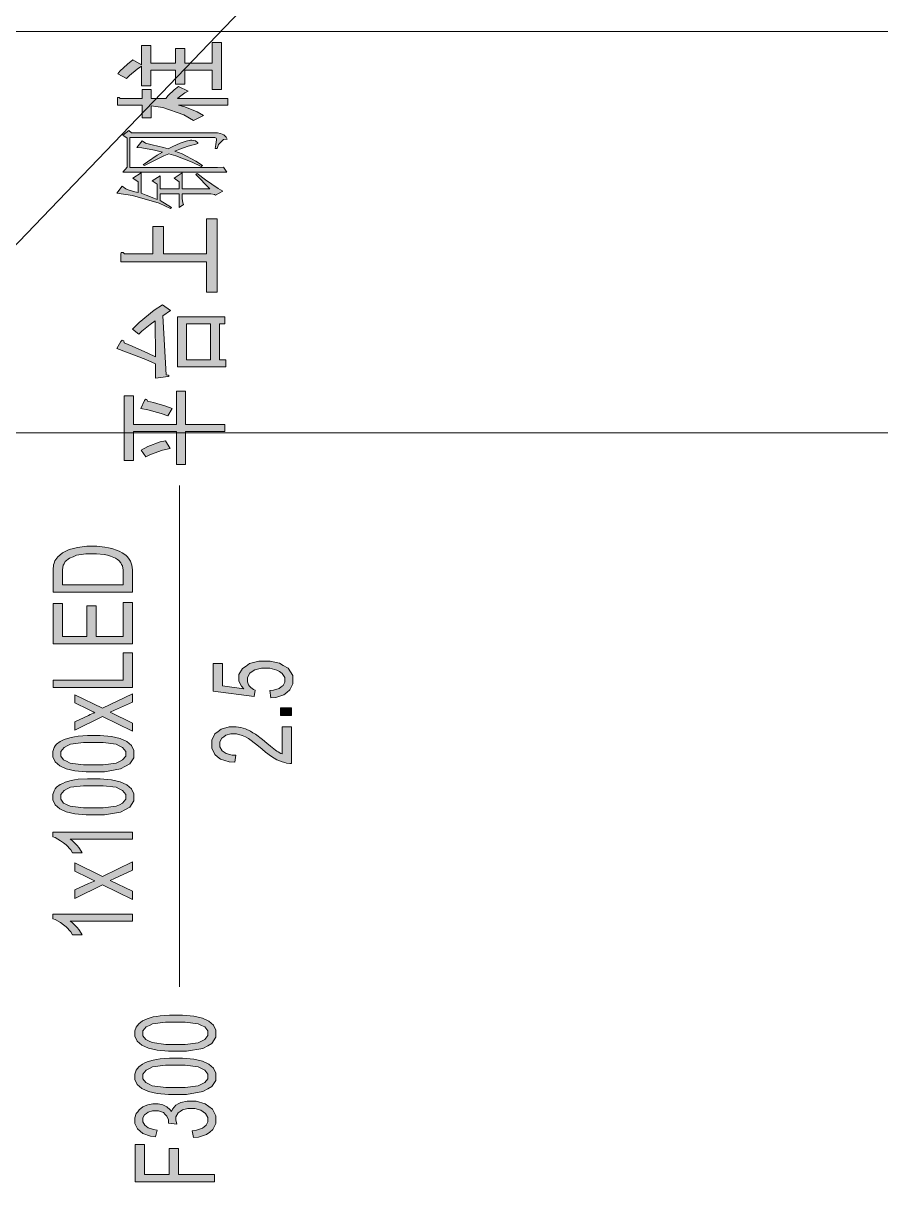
# Model space of a CAD drawing. Header units: millimetres. Extents: x 805 to 6044844, y 120 to 7887884.
# Drawn here: x 5985910 to 5992067, y 7820000 to 7828318 of the extents above; entities that cross this region are included whole.
import ezdxf

# ---------------------------------------------------------------- set-up
doc = ezdxf.new("R2010")
doc.units = ezdxf.units.MM

msp = doc.modelspace()

# ---------------------------------------------------------------- hatches: boundary and pattern name
h = msp.add_hatch(color=0)
h.dxf.hatch_style = 2
h.paths.add_polyline_path([(5986760.7, 7828010.3), (5986727.5, 7827987.2), (5986673.8, 7827942.1), (5986652.9, 7827920.1), (5986590.6, 7827954.5), (5986604.6, 7827973.8), (5986658.2, 7828023.7), (5986697.9, 7828054.3), (5986760.7, 7828019.9), (5986760.7, 7828158.4), (5986826.8, 7828158.4), (5986826.8, 7828029.6), (5987003.9, 7828029.6), (5987003.9, 7828136.9), (5987069.9, 7828136.9), (5987069.9, 7828029.6), (5987267.9, 7828029.6), (5987267.9, 7828178.3), (5987333.9, 7828178.3), (5987333.9, 7827842.3), (5987267.9, 7827842.3), (5987267.9, 7827981.3), (5987069.9, 7827981.3), (5987069.9, 7827878.8), (5987003.9, 7827878.8), (5987003.9, 7827981.3), (5986826.8, 7827981.3), (5986826.8, 7827869.1), (5986760.7, 7827869.1)])
h = msp.add_hatch(color=0)
h.dxf.hatch_style = 2
h.paths.add_polyline_path([(5987132.1, 7827619), (5987064.5, 7827658.7), (5986913.7, 7827711.3), (5986830, 7827723.7), (5986830, 7827638.4), (5986764, 7827638.4), (5986764, 7827728.5), (5986586.9, 7827728.5), (5986586.9, 7827774.7), (5986588.5, 7827784.3), (5986599.2, 7827785.4), (5986607.8, 7827776.8), (5986764, 7827776.8), (5986764, 7827842.3), (5986830, 7827842.3), (5986830, 7827776.8), (5986934.1, 7827776.8), (5986950.2, 7827797.7), (5986995.3, 7827840.1), (5987024.8, 7827862.1), (5987094, 7827830.5), (5987071.5, 7827817.1), (5987033.4, 7827790.2), (5987017.8, 7827776.8), (5987379, 7827776.8), (5987379, 7827728.5), (5987024.8, 7827728.5), (5987069.9, 7827718.3), (5987160, 7827682.4), (5987205.1, 7827655.5)])
h = msp.add_hatch(color=0)
h.dxf.hatch_style = 2
h.paths.add_polyline_path([(5987372, 7827247.1), (5987290.4, 7827248.2), (5987099.4, 7827249.3), (5986989.9, 7827249.3), (5986880.4, 7827249.3), (5986697.9, 7827248.2), (5986625, 7827247.1), (5986656.1, 7827283.6), (5986656.1, 7827492.4), (5986625, 7827514.4), (5986670, 7827548.2), (5986687.8, 7827531.6), (5987292.1, 7827531.6), (5987304.4, 7827531.6), (5987327.5, 7827526.7), (5987338.7, 7827521.9), (5987350, 7827516.5), (5987368.3, 7827498.3), (5987375.2, 7827485.4), (5987349.5, 7827481.6), (5987313, 7827447.3), (5987302.2, 7827417.2), (5987288.3, 7827417.2), (5987293.7, 7827446.2), (5987298, 7827481.1), (5987297.4, 7827486.5), (5987296.3, 7827491.8), (5987286.7, 7827497.2), (5987278.1, 7827497.2), (5986677, 7827497.2), (5986677, 7827280.9), (5987233, 7827280.9), (5987248.6, 7827280.9), (5987306, 7827282), (5987347.3, 7827283.6)])
h = msp.add_hatch(color=0)
h.dxf.hatch_style = 2
h.paths.add_polyline_path([(5986770.9, 7827300.2), (5986802.1, 7827323.3), (5986871.8, 7827369.5), (5986909.9, 7827392.6), (5986854.1, 7827406), (5986762.3, 7827422.1), (5986725.9, 7827424.2), (5986764, 7827473.1), (5986788.1, 7827455.9), (5986836.9, 7827445.1), (5986918.5, 7827424.2), (5986951.8, 7827414.6), (5986984.5, 7827431.7), (5987038.2, 7827455.9), (5987059.1, 7827463.4), (5987080.1, 7827470.4), (5987111.2, 7827477.3), (5987121.9, 7827476.8), (5987132.1, 7827476.3), (5987147.7, 7827472), (5987153.1, 7827468.2), (5987158.4, 7827464.5), (5987163.2, 7827459.6), (5987163.2, 7827454.8), (5987142.9, 7827446.2), (5987121.9, 7827441.4), (5987095.6, 7827433.9), (5987035, 7827413.5), (5987000.1, 7827400.1), (5987050.5, 7827380.7), (5987149.8, 7827328.2), (5987198.1, 7827295.4), (5987187.9, 7827288.4), (5987123.5, 7827320.1), (5987007.1, 7827366.3), (5986955, 7827380.7), (5986920.1, 7827364.6), (5986833.7, 7827322.2), (5986781.1, 7827295.4)])
h = msp.add_hatch(color=0)
h.dxf.hatch_style = 2
h.paths.add_polyline_path([(5987250.2, 7827128), (5987149.3, 7827232.1), (5987160, 7827237.5), (5987219.1, 7827192.4), (5987310.8, 7827130.1), (5987344.1, 7827112.9), (5987292.1, 7827084), (5987283.5, 7827088.8), (5987257.2, 7827093.6), (5987240, 7827093.6), (5987052.2, 7827093.6), (5987052.2, 7827074.3), (5987052.2, 7827058.7), (5987057.5, 7827029.2), (5987062.4, 7827015.8), (5987031.2, 7826994.3), (5987031.2, 7827093.6), (5986892.8, 7827093.6), (5986892.8, 7827045.3), (5986913.7, 7827033), (5986955, 7827007.2), (5986975.9, 7826994.3), (5986969, 7826986.8), (5986887.4, 7827025.5), (5986694.7, 7827081.8), (5986583.6, 7827098.5), (5986621.7, 7827147.3), (5986646.4, 7827128), (5986665.2, 7827121.5), (5986710.8, 7827108.1), (5986736.6, 7827101.1), (5986736.6, 7827179), (5986698.5, 7827205.8), (5986757.5, 7827244.4), (5986757.5, 7827096.3), (5986792.4, 7827084), (5986849.3, 7827062), (5986871.8, 7827052.3), (5986871.8, 7827161.8), (5986836.9, 7827185.9), (5986892.8, 7827222.4), (5986892.8, 7827128), (5987031.2, 7827128), (5987031.2, 7827179), (5986993.1, 7827205.8), (5987052.2, 7827244.4), (5987052.2, 7827128)])
h = msp.add_hatch(color=0)
h.dxf.hatch_style = 2
h.paths.add_polyline_path([(5987226, 7826605.2), (5986611.5, 7826605.2), (5986611.5, 7826658.4), (5986614.8, 7826670.7), (5986628.7, 7826671.8), (5986638.9, 7826661.1), (5986840.7, 7826661.1), (5986840.7, 7826858), (5986916.9, 7826858), (5986916.9, 7826661.1), (5987226, 7826661.1), (5987226, 7826913.8), (5987302.2, 7826913.8), (5987302.2, 7826386.3), (5987226, 7826386.3)])
h = msp.add_hatch(color=0)
h.dxf.hatch_style = 2
h.paths.add_polyline_path([(5986969, 7826254.8), (5986913.7, 7826216.2), (5986937.8, 7825793.2), (5986951.8, 7825791.6), (5986958.8, 7825785.7), (5986951.8, 7825780.9), (5986861.1, 7825768.6), (5986861.1, 7825873.2), (5986791.9, 7825902.7), (5986652.9, 7825956.9), (5986583.6, 7825982.7), (5986611.5, 7826033.7), (5986620.1, 7826041.2), (5986631.9, 7826036.4), (5986635.7, 7826024), (5986693.1, 7825999.9), (5986805.8, 7825948.9), (5986861.1, 7825922), (5986857.9, 7826181.8), (5986821.4, 7826155.5), (5986762.3, 7826106.7), (5986739.8, 7826084.7), (5986694.7, 7826121.2), (5986743, 7826168.9), (5986850.9, 7826256.4), (5986909.9, 7826296.1)])
h = msp.add_hatch(color=0)
h.paths.add_polyline_path([(5987358.1, 7826160.3), (5987320, 7826160.3), (5987320, 7825900), (5987365, 7825900), (5987365, 7825851.2), (5987017.8, 7825851.2), (5987017.8, 7826208.6), (5987358.1, 7826208.6)])
h.paths.add_polyline_path([(5987253.9, 7825900), (5987253.9, 7826160.3), (5987083.8, 7826160.3), (5987083.8, 7825900)])
h = msp.add_hatch(color=0)
h.dxf.hatch_style = 2
h.paths.add_polyline_path([(5987076.8, 7825387), (5987076.8, 7825148.7), (5987010.8, 7825148.7), (5987010.8, 7825387), (5986701.7, 7825387), (5986701.7, 7825178.2), (5986635.7, 7825178.2), (5986635.7, 7825642.4), (5986701.7, 7825642.4), (5986701.7, 7825435.8), (5987010.8, 7825435.8), (5987010.8, 7825676.3), (5987076.8, 7825676.3), (5987076.8, 7825435.8), (5987358.1, 7825435.8), (5987358.1, 7825387)])
h = msp.add_hatch(color=0)
h.dxf.hatch_style = 2
h.paths.add_polyline_path([(5986948, 7825499.1), (5986901.3, 7825514.7), (5986804.2, 7825541.5), (5986753.8, 7825552.3), (5986781.7, 7825608.1), (5986788.6, 7825617.8), (5986798.8, 7825615.6), (5986802.1, 7825603.3), (5986845.5, 7825593.6), (5986934.1, 7825568.4), (5986979.7, 7825552.3)])
h = msp.add_hatch(color=0)
h.dxf.hatch_style = 2
h.paths.add_polyline_path([(5986757, 7825253.3), (5986805.8, 7825279.1), (5986892.8, 7825311.8), (5986930.9, 7825318.8), (5986965.8, 7825265.7), (5986911.5, 7825252.3), (5986825.1, 7825221.7), (5986791.9, 7825204.5)])
h = msp.add_hatch(color=0)
h.paths.add_polyline_path([(5986694.7, 7824233.1), (5986124.8, 7824233.1), (5986124.8, 7824370.5), (5986124.8, 7824393.6), (5986129.1, 7824429), (5986132.8, 7824441.3), (5986138.7, 7824458.5), (5986159.1, 7824487.5), (5986173.6, 7824499.8), (5986192.9, 7824515.4), (5986241.2, 7824539), (5986271.3, 7824547.1), (5986300.8, 7824554.6), (5986368.4, 7824562.6), (5986406.5, 7824562.6), (5986439.3, 7824562.6), (5986496.7, 7824557.3), (5986521.9, 7824551.9), (5986546.6, 7824546.5), (5986588.5, 7824533.1), (5986604.6, 7824524.5), (5986621.2, 7824516.5), (5986647, 7824498.2), (5986656.6, 7824488.6), (5986665.7, 7824478.4), (5986680.2, 7824454.8), (5986685.1, 7824440.8), (5986689.9, 7824426.9), (5986694.7, 7824394.7), (5986694.7, 7824376.9)])
h.paths.add_polyline_path([(5986627.6, 7824285.7), (5986627.6, 7824371), (5986627.6, 7824390.4), (5986622.3, 7824421.5), (5986616.9, 7824432.8), (5986611.5, 7824444), (5986597.1, 7824461.7), (5986587.4, 7824468.7), (5986574, 7824477.8), (5986538, 7824492.3), (5986515.5, 7824497.7), (5986492.4, 7824503.1), (5986437.7, 7824508.4), (5986405.5, 7824508.4), (5986360.9, 7824508.4), (5986292.2, 7824498.2), (5986268.1, 7824487.5), (5986243.9, 7824477.3), (5986211.7, 7824452.6), (5986203.7, 7824437.6), (5986197.8, 7824427.4), (5986191.9, 7824393), (5986191.9, 7824369.4), (5986191.9, 7824285.7)])
h = msp.add_hatch(color=0)
h.dxf.hatch_style = 2
h.paths.add_polyline_path([(5986694.7, 7823862.3), (5986124.8, 7823862.3), (5986124.8, 7824151), (5986191.9, 7824151), (5986191.9, 7823914.9), (5986366.3, 7823914.9), (5986366.3, 7824136), (5986433.9, 7824136), (5986433.9, 7823914.9), (5986627.6, 7823914.9), (5986627.6, 7824160.1), (5986694.7, 7824160.1)])
h = msp.add_hatch(color=0)
h.dxf.hatch_style = 2
h.paths.add_polyline_path([(5986694.7, 7823549.4), (5986124.8, 7823549.4), (5986124.8, 7823602), (5986627.6, 7823602), (5986627.6, 7823798.4), (5986694.7, 7823798.4)])
h = msp.add_hatch(color=0)
h.dxf.hatch_style = 2
h.paths.add_polyline_path([(5987687.6, 7823474.8), (5987681.1, 7823526.3), (5987708, 7823529), (5987748.2, 7823541.9), (5987762.2, 7823552.6), (5987775.6, 7823562.8), (5987789, 7823588), (5987789, 7823602.5), (5987789, 7823620.2), (5987769.7, 7823650.3), (5987750.9, 7823662.6), (5987731.6, 7823674.4), (5987681.1, 7823686.8), (5987649.5, 7823686.8), (5987620, 7823686.8), (5987572.2, 7823675), (5987555, 7823663.7), (5987537.9, 7823651.9), (5987520.7, 7823620.8), (5987520.7, 7823602), (5987520.7, 7823589.6), (5987528.2, 7823568.7), (5987535.7, 7823559), (5987543.8, 7823549.4), (5987563.6, 7823534.9), (5987576, 7823529), (5987567.4, 7823483.4), (5987274.9, 7823522), (5987274.9, 7823720.1), (5987341.4, 7823720.1), (5987341.4, 7823561.2), (5987494.4, 7823539.7), (5987476.7, 7823557.4), (5987459, 7823595), (5987459, 7823614.9), (5987459, 7823641.2), (5987484.7, 7823685.2), (5987510.5, 7823702.9), (5987536.2, 7823720.6), (5987602.8, 7823738.8), (5987643.6, 7823738.8), (5987682.2, 7823738.8), (5987749.3, 7823722.7), (5987777.2, 7823707.2), (5987812.1, 7823687.9), (5987846.4, 7823635.8), (5987846.4, 7823602.5), (5987846.4, 7823575.1), (5987825, 7823531.1), (5987803, 7823514), (5987781, 7823496.8), (5987723.5, 7823476.9)])
h = msp.add_hatch(color=0)
h.dxf.hatch_style = 2
h.paths.add_polyline_path([(5986694.7, 7823234.4), (5986480.6, 7823340.1), (5986281.5, 7823242.4), (5986281.5, 7823303.1), (5986378.6, 7823348.1), (5986392, 7823354.6), (5986415.1, 7823364.2), (5986423.7, 7823368), (5986411.9, 7823373.9), (5986389.4, 7823385.2), (5986379.7, 7823390), (5986281.5, 7823438.3), (5986281.5, 7823496.8), (5986479.5, 7823399.7), (5986694.7, 7823504.3), (5986694.7, 7823444.7), (5986567, 7823385.2), (5986535.3, 7823371.2), (5986694.7, 7823293.4)])
h = msp.add_hatch(color=0)
h.dxf.hatch_style = 2
h.paths.add_polyline_path([(5987836.8, 7823347.1), (5987756.8, 7823347.1), (5987756.8, 7823403.4), (5987836.8, 7823403.4)])
h = msp.add_hatch(color=0)
h.dxf.hatch_style = 2
h.paths.add_polyline_path([(5987769.7, 7823267.1), (5987836.8, 7823267.1), (5987836.8, 7823003.6), (5987824.4, 7823003.6), (5987799.8, 7823006.3), (5987788.5, 7823009.5), (5987769.2, 7823014.3), (5987731.1, 7823030.4), (5987712.3, 7823041.7), (5987694, 7823053), (5987650.6, 7823084.6), (5987626.4, 7823105.6), (5987588.3, 7823138.3), (5987527.7, 7823181.8), (5987505.7, 7823193.6), (5987483.1, 7823204.8), (5987441.2, 7823216.6), (5987421.4, 7823216.6), (5987400.5, 7823216.6), (5987365.6, 7823205.9), (5987351.1, 7823195.7), (5987337.1, 7823185), (5987322.6, 7823158.1), (5987322.6, 7823141.5), (5987322.6, 7823123.8), (5987337.7, 7823095.4), (5987353.2, 7823084.6), (5987368.3, 7823073.9), (5987410.1, 7823063.2), (5987437, 7823063.2), (5987429.4, 7823013.2), (5987389.2, 7823015.4), (5987328, 7823035.2), (5987306.5, 7823051.9), (5987285.6, 7823068.5), (5987264.7, 7823114.1), (5987264.7, 7823142.6), (5987264.7, 7823171), (5987287.2, 7823216.6), (5987310.3, 7823233.3), (5987332.8, 7823249.9), (5987389.2, 7823266.6), (5987423, 7823266.6), (5987440.2, 7823266.6), (5987473.5, 7823261.7), (5987490.1, 7823256.9), (5987506.7, 7823252.1), (5987541.6, 7823236), (5987559.9, 7823224.2), (5987578.1, 7823212.9), (5987628, 7823175.3), (5987660.2, 7823149), (5987686.5, 7823127), (5987722.5, 7823098.6), (5987731.6, 7823092.7), (5987741.3, 7823086.2), (5987760, 7823076), (5987769.7, 7823071.7)])
h = msp.add_hatch(color=0)
h.paths.add_polyline_path([(5986413.5, 7822944), (5986363.1, 7822944), (5986281.5, 7822951), (5986250.9, 7822958.5), (5986219.8, 7822965.5), (5986172.5, 7822987.5), (5986155.9, 7823001.4), (5986139.3, 7823015.9), (5986122.6, 7823051.9), (5986122.6, 7823073.9), (5986122.6, 7823090), (5986131.8, 7823117.9), (5986140.9, 7823130.2), (5986150, 7823142), (5986176.8, 7823162.4), (5986194, 7823170), (5986211.7, 7823178), (5986254.1, 7823190.3), (5986278.8, 7823194.6), (5986304, 7823198.9), (5986371.1, 7823203.8), (5986413.5, 7823203.8), (5986464, 7823203.8), (5986545, 7823196.3), (5986575.6, 7823189.3), (5986606.7, 7823182.3), (5986653.9, 7823160.3), (5986671.1, 7823146.3), (5986687.8, 7823131.8), (5986704.4, 7823095.9), (5986704.4, 7823073.9), (5986704.4, 7823044.9), (5986674.9, 7822999.8), (5986645.4, 7822983.2), (5986609.9, 7822963.9), (5986494, 7822944)])
h.paths.add_polyline_path([(5986413.5, 7822993.9), (5986483.8, 7822993.9), (5986577.2, 7823005.7), (5986600.8, 7823017), (5986623.9, 7823028.8), (5986647, 7823056.7), (5986647, 7823073.9), (5986647, 7823090.5), (5986623.3, 7823119), (5986600.3, 7823130.2), (5986577.2, 7823142), (5986483.8, 7823153.3), (5986413.5, 7823153.3), (5986343.2, 7823153.3), (5986249.8, 7823142), (5986226.7, 7823130.2), (5986203.7, 7823119), (5986180.6, 7823090.5), (5986180.6, 7823073.4), (5986180.6, 7823056.2), (5986201, 7823029.3), (5986221.4, 7823019.1), (5986247.7, 7823006.8), (5986343.7, 7822993.9)])
h = msp.add_hatch(color=0)
h.paths.add_polyline_path([(5986413.5, 7822634.3), (5986363.1, 7822634.3), (5986281.5, 7822641.3), (5986250.9, 7822648.8), (5986219.8, 7822656.4), (5986172.5, 7822677.8), (5986155.9, 7822692.3), (5986139.3, 7822706.3), (5986122.6, 7822742.2), (5986122.6, 7822764.2), (5986122.6, 7822780.3), (5986131.8, 7822808.2), (5986140.9, 7822820.6), (5986150, 7822832.9), (5986176.8, 7822852.8), (5986194, 7822860.3), (5986211.7, 7822868.3), (5986254.1, 7822880.7), (5986278.8, 7822885), (5986304, 7822889.8), (5986371.1, 7822894.1), (5986413.5, 7822894.1), (5986464, 7822894.1), (5986545, 7822886.6), (5986575.6, 7822879.6), (5986606.7, 7822872.6), (5986653.9, 7822851.2), (5986671.1, 7822836.7), (5986687.8, 7822822.2), (5986704.4, 7822786.2), (5986704.4, 7822764.2), (5986704.4, 7822735.2), (5986674.9, 7822690.2), (5986645.4, 7822673.5), (5986609.9, 7822654.2), (5986494, 7822634.3)])
h.paths.add_polyline_path([(5986413.5, 7822684.8), (5986483.8, 7822684.8), (5986577.2, 7822696.1), (5986600.8, 7822707.3), (5986623.9, 7822719.1), (5986647, 7822747.6), (5986647, 7822764.2), (5986647, 7822780.9), (5986623.3, 7822809.3), (5986600.3, 7822820.6), (5986577.2, 7822832.4), (5986483.8, 7822843.7), (5986413.5, 7822843.7), (5986343.2, 7822843.7), (5986249.8, 7822832.4), (5986226.7, 7822821.1), (5986203.7, 7822809.3), (5986180.6, 7822780.9), (5986180.6, 7822763.7), (5986180.6, 7822747), (5986201, 7822719.7), (5986221.4, 7822710), (5986247.7, 7822697.1), (5986343.7, 7822684.8)])
h = msp.add_hatch(color=0)
h.dxf.hatch_style = 2
h.paths.add_polyline_path([(5986694.7, 7822509.3), (5986694.7, 7822459.9), (5986248.7, 7822459.9), (5986261.1, 7822451.3), (5986284.7, 7822428.3), (5986297, 7822413.8), (5986308.9, 7822399.3), (5986327.1, 7822373.5), (5986333, 7822362.3), (5986265.4, 7822362.3), (5986252, 7822382.6), (5986218.2, 7822418.6), (5986198.8, 7822434.2), (5986179, 7822449.2), (5986140.9, 7822471.2), (5986122.6, 7822477.6), (5986122.6, 7822509.3)])
h = msp.add_hatch(color=0)
h.dxf.hatch_style = 2
h.paths.add_polyline_path([(5986694.7, 7822027.4), (5986480.6, 7822132.6), (5986281.5, 7822034.9), (5986281.5, 7822095.5), (5986378.6, 7822141.1), (5986392, 7822147), (5986415.1, 7822157.2), (5986423.7, 7822161), (5986411.9, 7822166.9), (5986389.4, 7822177.6), (5986379.7, 7822182.5), (5986281.5, 7822230.8), (5986281.5, 7822289.8), (5986479.5, 7822192.1), (5986694.7, 7822297.3), (5986694.7, 7822237.7), (5986567, 7822177.6), (5986535.3, 7822163.7), (5986694.7, 7822086.4)])
h = msp.add_hatch(color=0)
h.dxf.hatch_style = 2
h.paths.add_polyline_path([(5986694.7, 7821921.1), (5986694.7, 7821871.7), (5986248.7, 7821871.7), (5986261.1, 7821863.1), (5986284.7, 7821840.1), (5986297, 7821825.6), (5986308.9, 7821811.1), (5986327.1, 7821785.3), (5986333, 7821774), (5986265.4, 7821774), (5986252, 7821794.4), (5986218.2, 7821830.4), (5986198.8, 7821846), (5986179, 7821861), (5986140.9, 7821883), (5986122.6, 7821889.4), (5986122.6, 7821921.1)])
h = msp.add_hatch(color=0)
h.paths.add_polyline_path([(5987003.3, 7820937.4), (5986952.9, 7820937.4), (5986871.3, 7820944.3), (5986840.7, 7820951.9), (5986809.6, 7820958.8), (5986762.3, 7820980.8), (5986745.7, 7820994.8), (5986729.1, 7821009.3), (5986712.4, 7821045.2), (5986712.4, 7821067.2), (5986712.4, 7821083.3), (5986721.6, 7821111.2), (5986730.7, 7821123.6), (5986739.8, 7821135.4), (5986766.6, 7821155.8), (5986783.8, 7821163.3), (5986801.5, 7821171.4), (5986843.9, 7821183.7), (5986868.6, 7821188), (5986893.8, 7821192.3), (5986960.9, 7821197.1), (5987003.3, 7821197.1), (5987053.8, 7821197.1), (5987134.8, 7821189.6), (5987165.4, 7821182.6), (5987196.5, 7821175.1), (5987243.8, 7821153.6), (5987260.9, 7821139.7), (5987277.6, 7821125.2), (5987294.2, 7821088.7), (5987294.2, 7821067.2), (5987294.2, 7821038.3), (5987264.7, 7820993.2), (5987235.2, 7820976.5), (5987199.7, 7820956.7), (5987083.8, 7820937.4)])
h.paths.add_polyline_path([(5987003.3, 7820987.3), (5987073.6, 7820987.3), (5987167, 7820999.1), (5987190.1, 7821010.4), (5987213.7, 7821022.2), (5987236.8, 7821050.1), (5987236.8, 7821067.2), (5987236.8, 7821083.9), (5987213.2, 7821112.3), (5987190.1, 7821123.6), (5987167, 7821135.4), (5987073.6, 7821146.7), (5987003.3, 7821146.7), (5986933, 7821146.7), (5986839.6, 7821135.4), (5986816.6, 7821123.6), (5986793.5, 7821112.3), (5986770.4, 7821083.9), (5986770.4, 7821066.7), (5986770.4, 7821049.5), (5986790.8, 7821022.7), (5986811.2, 7821012.5), (5986836.9, 7821000.2), (5986933.6, 7820987.3)])
h = msp.add_hatch(color=0)
h.paths.add_polyline_path([(5987003.3, 7820627.7), (5986952.9, 7820627.7), (5986871.3, 7820634.7), (5986840.7, 7820642.2), (5986809.6, 7820649.2), (5986762.3, 7820671.2), (5986745.7, 7820685.1), (5986729.1, 7820699.6), (5986712.4, 7820735.6), (5986712.4, 7820757.6), (5986712.4, 7820773.7), (5986721.6, 7820801.6), (5986730.7, 7820813.9), (5986739.8, 7820825.7), (5986766.6, 7820846.1), (5986783.8, 7820853.6), (5986801.5, 7820861.7), (5986843.9, 7820874), (5986868.6, 7820878.3), (5986893.8, 7820882.6), (5986960.9, 7820887.5), (5987003.3, 7820887.5), (5987053.8, 7820887.5), (5987134.8, 7820879.9), (5987165.4, 7820873), (5987196.5, 7820866), (5987243.8, 7820844), (5987260.9, 7820830), (5987277.6, 7820815.5), (5987294.2, 7820779.6), (5987294.2, 7820757.6), (5987294.2, 7820728.6), (5987264.7, 7820683.5), (5987235.2, 7820666.9), (5987199.7, 7820647.6), (5987083.8, 7820627.7)])
h.paths.add_polyline_path([(5987003.3, 7820678.1), (5987073.6, 7820678.1), (5987167, 7820689.4), (5987190.1, 7820700.7), (5987213.7, 7820712.5), (5987236.8, 7820740.4), (5987236.8, 7820757.6), (5987236.8, 7820774.2), (5987213.2, 7820802.7), (5987190.1, 7820813.9), (5987167, 7820825.7), (5987073.6, 7820837), (5987003.3, 7820837), (5986933, 7820837), (5986839.6, 7820825.7), (5986816.6, 7820813.9), (5986793.5, 7820802.7), (5986770.4, 7820774.2), (5986770.4, 7820757), (5986770.4, 7820739.9), (5986790.8, 7820713), (5986811.2, 7820702.8), (5986836.9, 7820690.5), (5986933.6, 7820678.1)])
h = msp.add_hatch(color=0)
h.dxf.hatch_style = 2
h.paths.add_polyline_path([(5987133.2, 7820318.6), (5987124.1, 7820367.4), (5987154.1, 7820371.7), (5987196.5, 7820386.2), (5987209.9, 7820395.9), (5987222.8, 7820406.1), (5987236.2, 7820430.7), (5987236.2, 7820445.2), (5987236.2, 7820462.9), (5987219.1, 7820491.9), (5987201.9, 7820503.7), (5987184.7, 7820515.5), (5987142.3, 7820527.3), (5987117.1, 7820527.3), (5987092.9, 7820527.3), (5987053.2, 7820516.6), (5987037.7, 7820505.3), (5987022.1, 7820494.6), (5987006.5, 7820466.7), (5987006.5, 7820449.5), (5987006.5, 7820442.5), (5987010.3, 7820425.4), (5987014.1, 7820415.2), (5986952.9, 7820420.5), (5986953.4, 7820422.7), (5986953.4, 7820427), (5986953.4, 7820428.6), (5986953.4, 7820444.2), (5986942.1, 7820472.1), (5986930.3, 7820484.4), (5986918.5, 7820497.3), (5986882.6, 7820509.6), (5986858.4, 7820509.6), (5986839.6, 7820509.6), (5986807.4, 7820500.5), (5986795.1, 7820491.4), (5986782.2, 7820482.3), (5986769.9, 7820458.6), (5986769.9, 7820444.2), (5986769.9, 7820430.2), (5986782.7, 7820406.1), (5986795.6, 7820396.9), (5986808.5, 7820387.3), (5986846.6, 7820374.9), (5986872.4, 7820372.2), (5986860, 7820323.4), (5986824.6, 7820327.7), (5986770.4, 7820348.1), (5986751.1, 7820364.2), (5986731.8, 7820379.8), (5986712.4, 7820419.5), (5986712.4, 7820443.1), (5986712.4, 7820459.7), (5986722.1, 7820489.8), (5986732.3, 7820503.2), (5986742, 7820517.1), (5986769.3, 7820538.1), (5986786.5, 7820545.1), (5986804.2, 7820552.6), (5986840.7, 7820559.5), (5986860, 7820559.5), (5986878.3, 7820559.5), (5986912.1, 7820553.1), (5986927.1, 7820546.1), (5986942.1, 7820539.1), (5986966.3, 7820518.2), (5986975.4, 7820504.8), (5986981.3, 7820522.5), (5987005.5, 7820549.9), (5987023.7, 7820559.5), (5987042, 7820569.7), (5987088.1, 7820579.4), (5987115.5, 7820579.4), (5987153.1, 7820579.4), (5987216.4, 7820560.1), (5987242.1, 7820541.3), (5987268.4, 7820522.5), (5987294.2, 7820474.2), (5987294.2, 7820445.2), (5987294.2, 7820418.9), (5987271.7, 7820375.5), (5987249.7, 7820357.7), (5987227.1, 7820340.6), (5987169.2, 7820320.7)])
h = msp.add_hatch(color=0)
h.dxf.hatch_style = 2
h.paths.add_polyline_path([(5987284.5, 7820000.3), (5986714.6, 7820000.3), (5986714.6, 7820269.2), (5986781.7, 7820269.2), (5986781.7, 7820052.9), (5986958.2, 7820052.9), (5986958.2, 7820240.2), (5987025.9, 7820240.2), (5987025.9, 7820052.9), (5987284.5, 7820052.9)])

# ---------------------------------------------------------------- linework, layer by layer
at = {"color": 0, "lineweight": 0}
for points in [[(5985195.8, 7826037.4), (5988436.3, 7829416.4)], [(5992399.6, 7828257.7), (5937904.6, 7828257.7)], [(5992399.6, 7825377.9), (5937904.6, 7825377.9)], [(5987031.8, 7824997.9), (5987031.8, 7821398.9)]]:
    msp.add_lwpolyline(points, dxfattribs=at)
for points in [[(5986760.7, 7828010.3), (5986727.5, 7827987.2), (5986673.8, 7827942.1), (5986652.9, 7827920.1), (5986590.6, 7827954.5), (5986604.6, 7827973.8), (5986658.2, 7828023.7), (5986697.9, 7828054.3), (5986760.7, 7828019.9), (5986760.7, 7828158.4), (5986826.8, 7828158.4), (5986826.8, 7828029.6), (5987003.9, 7828029.6), (5987003.9, 7828136.9), (5987069.9, 7828136.9), (5987069.9, 7828029.6), (5987267.9, 7828029.6), (5987267.9, 7828178.3), (5987333.9, 7828178.3), (5987333.9, 7827842.3), (5987267.9, 7827842.3), (5987267.9, 7827981.3), (5987069.9, 7827981.3), (5987069.9, 7827878.8), (5987003.9, 7827878.8), (5987003.9, 7827981.3), (5986826.8, 7827981.3), (5986826.8, 7827869.1), (5986760.7, 7827869.1)], [(5987132.1, 7827619), (5987064.5, 7827658.7), (5986913.7, 7827711.3), (5986830, 7827723.7), (5986830, 7827638.4), (5986764, 7827638.4), (5986764, 7827728.5), (5986586.9, 7827728.5), (5986586.9, 7827774.7), (5986588.5, 7827784.3), (5986599.2, 7827785.4), (5986607.8, 7827776.8), (5986764, 7827776.8), (5986764, 7827842.3), (5986830, 7827842.3), (5986830, 7827776.8), (5986934.1, 7827776.8), (5986950.2, 7827797.7), (5986995.3, 7827840.1), (5987024.8, 7827862.1), (5987094, 7827830.5), (5987071.5, 7827817.1), (5987033.4, 7827790.2), (5987017.8, 7827776.8), (5987379, 7827776.8), (5987379, 7827728.5), (5987024.8, 7827728.5), (5987069.9, 7827718.3), (5987160, 7827682.4), (5987205.1, 7827655.5)], [(5987372, 7827247.1), (5987290.4, 7827248.2), (5987099.4, 7827249.3), (5986989.9, 7827249.3), (5986880.4, 7827249.3), (5986697.9, 7827248.2), (5986625, 7827247.1), (5986656.1, 7827283.6), (5986656.1, 7827492.4), (5986625, 7827514.4), (5986670, 7827548.2), (5986687.8, 7827531.6), (5987292.1, 7827531.6), (5987304.4, 7827531.6), (5987327.5, 7827526.7), (5987338.7, 7827521.9), (5987350, 7827516.5), (5987368.3, 7827498.3), (5987375.2, 7827485.4), (5987349.5, 7827481.6), (5987313, 7827447.3), (5987302.2, 7827417.2), (5987288.3, 7827417.2), (5987293.7, 7827446.2), (5987298, 7827481.1), (5987297.4, 7827486.5), (5987296.3, 7827491.8), (5987286.7, 7827497.2), (5987278.1, 7827497.2), (5986677, 7827497.2), (5986677, 7827280.9), (5987233, 7827280.9), (5987248.6, 7827280.9), (5987306, 7827282), (5987347.3, 7827283.6)], [(5986770.9, 7827300.2), (5986802.1, 7827323.3), (5986871.8, 7827369.5), (5986909.9, 7827392.6), (5986854.1, 7827406), (5986762.3, 7827422.1), (5986725.9, 7827424.2), (5986764, 7827473.1), (5986788.1, 7827455.9), (5986836.9, 7827445.1), (5986918.5, 7827424.2), (5986951.8, 7827414.6), (5986984.5, 7827431.7), (5987038.2, 7827455.9), (5987059.1, 7827463.4), (5987080.1, 7827470.4), (5987111.2, 7827477.3), (5987121.9, 7827476.8), (5987132.1, 7827476.3), (5987147.7, 7827472), (5987153.1, 7827468.2), (5987158.4, 7827464.5), (5987163.2, 7827459.6), (5987163.2, 7827454.8), (5987142.9, 7827446.2), (5987121.9, 7827441.4), (5987095.6, 7827433.9), (5987035, 7827413.5), (5987000.1, 7827400.1), (5987050.5, 7827380.7), (5987149.8, 7827328.2), (5987198.1, 7827295.4), (5987187.9, 7827288.4), (5987123.5, 7827320.1), (5987007.1, 7827366.3), (5986955, 7827380.7), (5986920.1, 7827364.6), (5986833.7, 7827322.2), (5986781.1, 7827295.4)], [(5987250.2, 7827128), (5987149.3, 7827232.1), (5987160, 7827237.5), (5987219.1, 7827192.4), (5987310.8, 7827130.1), (5987344.1, 7827112.9), (5987292.1, 7827084), (5987283.5, 7827088.8), (5987257.2, 7827093.6), (5987240, 7827093.6), (5987052.2, 7827093.6), (5987052.2, 7827074.3), (5987052.2, 7827058.7), (5987057.5, 7827029.2), (5987062.4, 7827015.8), (5987031.2, 7826994.3), (5987031.2, 7827093.6), (5986892.8, 7827093.6), (5986892.8, 7827045.3), (5986913.7, 7827033), (5986955, 7827007.2), (5986975.9, 7826994.3), (5986969, 7826986.8), (5986887.4, 7827025.5), (5986694.7, 7827081.8), (5986583.6, 7827098.5), (5986621.7, 7827147.3), (5986646.4, 7827128), (5986665.2, 7827121.5), (5986710.8, 7827108.1), (5986736.6, 7827101.1), (5986736.6, 7827179), (5986698.5, 7827205.8), (5986757.5, 7827244.4), (5986757.5, 7827096.3), (5986792.4, 7827084), (5986849.3, 7827062), (5986871.8, 7827052.3), (5986871.8, 7827161.8), (5986836.9, 7827185.9), (5986892.8, 7827222.4), (5986892.8, 7827128), (5987031.2, 7827128), (5987031.2, 7827179), (5986993.1, 7827205.8), (5987052.2, 7827244.4), (5987052.2, 7827128)], [(5987226, 7826605.2), (5986611.5, 7826605.2), (5986611.5, 7826658.4), (5986614.8, 7826670.7), (5986628.7, 7826671.8), (5986638.9, 7826661.1), (5986840.7, 7826661.1), (5986840.7, 7826858), (5986916.9, 7826858), (5986916.9, 7826661.1), (5987226, 7826661.1), (5987226, 7826913.8), (5987302.2, 7826913.8), (5987302.2, 7826386.3), (5987226, 7826386.3)], [(5986969, 7826254.8), (5986913.7, 7826216.2), (5986937.8, 7825793.2), (5986951.8, 7825791.6), (5986958.8, 7825785.7), (5986951.8, 7825780.9), (5986861.1, 7825768.6), (5986861.1, 7825873.2), (5986791.9, 7825902.7), (5986652.9, 7825956.9), (5986583.6, 7825982.7), (5986611.5, 7826033.7), (5986620.1, 7826041.2), (5986631.9, 7826036.4), (5986635.7, 7826024), (5986693.1, 7825999.9), (5986805.8, 7825948.9), (5986861.1, 7825922), (5986857.9, 7826181.8), (5986821.4, 7826155.5), (5986762.3, 7826106.7), (5986739.8, 7826084.7), (5986694.7, 7826121.2), (5986743, 7826168.9), (5986850.9, 7826256.4), (5986909.9, 7826296.1)], [(5987358.1, 7826160.3), (5987320, 7826160.3), (5987320, 7825900), (5987365, 7825900), (5987365, 7825851.2), (5987017.8, 7825851.2), (5987017.8, 7826208.6), (5987358.1, 7826208.6)], [(5987253.9, 7825900), (5987253.9, 7826160.3), (5987083.8, 7826160.3), (5987083.8, 7825900)], [(5987076.8, 7825387), (5987076.8, 7825148.7), (5987010.8, 7825148.7), (5987010.8, 7825387), (5986701.7, 7825387), (5986701.7, 7825178.2), (5986635.7, 7825178.2), (5986635.7, 7825642.4), (5986701.7, 7825642.4), (5986701.7, 7825435.8), (5987010.8, 7825435.8), (5987010.8, 7825676.3), (5987076.8, 7825676.3), (5987076.8, 7825435.8), (5987358.1, 7825435.8), (5987358.1, 7825387)], [(5986948, 7825499.1), (5986901.3, 7825514.7), (5986804.2, 7825541.5), (5986753.8, 7825552.3), (5986781.7, 7825608.1), (5986788.6, 7825617.8), (5986798.8, 7825615.6), (5986802.1, 7825603.3), (5986845.5, 7825593.6), (5986934.1, 7825568.4), (5986979.7, 7825552.3)], [(5986757, 7825253.3), (5986805.8, 7825279.1), (5986892.8, 7825311.8), (5986930.9, 7825318.8), (5986965.8, 7825265.7), (5986911.5, 7825252.3), (5986825.1, 7825221.7), (5986791.9, 7825204.5)], [(5986694.7, 7824233.1), (5986124.8, 7824233.1), (5986124.8, 7824370.5), (5986124.8, 7824393.6), (5986129.1, 7824429), (5986132.8, 7824441.3), (5986138.7, 7824458.5), (5986159.1, 7824487.5), (5986173.6, 7824499.8), (5986192.9, 7824515.4), (5986241.2, 7824539), (5986271.3, 7824547.1), (5986300.8, 7824554.6), (5986368.4, 7824562.6), (5986406.5, 7824562.6), (5986439.3, 7824562.6), (5986496.7, 7824557.3), (5986521.9, 7824551.9), (5986546.6, 7824546.5), (5986588.5, 7824533.1), (5986604.6, 7824524.5), (5986621.2, 7824516.5), (5986647, 7824498.2), (5986656.6, 7824488.6), (5986665.7, 7824478.4), (5986680.2, 7824454.8), (5986685.1, 7824440.8), (5986689.9, 7824426.9), (5986694.7, 7824394.7), (5986694.7, 7824376.9)], [(5986627.6, 7824285.7), (5986627.6, 7824371), (5986627.6, 7824390.4), (5986622.3, 7824421.5), (5986616.9, 7824432.8), (5986611.5, 7824444), (5986597.1, 7824461.7), (5986587.4, 7824468.7), (5986574, 7824477.8), (5986538, 7824492.3), (5986515.5, 7824497.7), (5986492.4, 7824503.1), (5986437.7, 7824508.4), (5986405.5, 7824508.4), (5986360.9, 7824508.4), (5986292.2, 7824498.2), (5986268.1, 7824487.5), (5986243.9, 7824477.3), (5986211.7, 7824452.6), (5986203.7, 7824437.6), (5986197.8, 7824427.4), (5986191.9, 7824393), (5986191.9, 7824369.4), (5986191.9, 7824285.7)], [(5986694.7, 7823862.3), (5986124.8, 7823862.3), (5986124.8, 7824151), (5986191.9, 7824151), (5986191.9, 7823914.9), (5986366.3, 7823914.9), (5986366.3, 7824136), (5986433.9, 7824136), (5986433.9, 7823914.9), (5986627.6, 7823914.9), (5986627.6, 7824160.1), (5986694.7, 7824160.1)], [(5986694.7, 7823549.4), (5986124.8, 7823549.4), (5986124.8, 7823602), (5986627.6, 7823602), (5986627.6, 7823798.4), (5986694.7, 7823798.4)], [(5987687.6, 7823474.8), (5987681.1, 7823526.3), (5987708, 7823529), (5987748.2, 7823541.9), (5987762.2, 7823552.6), (5987775.6, 7823562.8), (5987789, 7823588), (5987789, 7823602.5), (5987789, 7823620.2), (5987769.7, 7823650.3), (5987750.9, 7823662.6), (5987731.6, 7823674.4), (5987681.1, 7823686.8), (5987649.5, 7823686.8), (5987620, 7823686.8), (5987572.2, 7823675), (5987555, 7823663.7), (5987537.9, 7823651.9), (5987520.7, 7823620.8), (5987520.7, 7823602), (5987520.7, 7823589.6), (5987528.2, 7823568.7), (5987535.7, 7823559), (5987543.8, 7823549.4), (5987563.6, 7823534.9), (5987576, 7823529), (5987567.4, 7823483.4), (5987274.9, 7823522), (5987274.9, 7823720.1), (5987341.4, 7823720.1), (5987341.4, 7823561.2), (5987494.4, 7823539.7), (5987476.7, 7823557.4), (5987459, 7823595), (5987459, 7823614.9), (5987459, 7823641.2), (5987484.7, 7823685.2), (5987510.5, 7823702.9), (5987536.2, 7823720.6), (5987602.8, 7823738.8), (5987643.6, 7823738.8), (5987682.2, 7823738.8), (5987749.3, 7823722.7), (5987777.2, 7823707.2), (5987812.1, 7823687.9), (5987846.4, 7823635.8), (5987846.4, 7823602.5), (5987846.4, 7823575.1), (5987825, 7823531.1), (5987803, 7823514), (5987781, 7823496.8), (5987723.5, 7823476.9)], [(5986694.7, 7823234.4), (5986480.6, 7823340.1), (5986281.5, 7823242.4), (5986281.5, 7823303.1), (5986378.6, 7823348.1), (5986392, 7823354.6), (5986415.1, 7823364.2), (5986423.7, 7823368), (5986411.9, 7823373.9), (5986389.4, 7823385.2), (5986379.7, 7823390), (5986281.5, 7823438.3), (5986281.5, 7823496.8), (5986479.5, 7823399.7), (5986694.7, 7823504.3), (5986694.7, 7823444.7), (5986567, 7823385.2), (5986535.3, 7823371.2), (5986694.7, 7823293.4)], [(5987836.8, 7823347.1), (5987756.8, 7823347.1), (5987756.8, 7823403.4), (5987836.8, 7823403.4)], [(5987769.7, 7823267.1), (5987836.8, 7823267.1), (5987836.8, 7823003.6), (5987824.4, 7823003.6), (5987799.8, 7823006.3), (5987788.5, 7823009.5), (5987769.2, 7823014.3), (5987731.1, 7823030.4), (5987712.3, 7823041.7), (5987694, 7823053), (5987650.6, 7823084.6), (5987626.4, 7823105.6), (5987588.3, 7823138.3), (5987527.7, 7823181.8), (5987505.7, 7823193.6), (5987483.1, 7823204.8), (5987441.2, 7823216.6), (5987421.4, 7823216.6), (5987400.5, 7823216.6), (5987365.6, 7823205.9), (5987351.1, 7823195.7), (5987337.1, 7823185), (5987322.6, 7823158.1), (5987322.6, 7823141.5), (5987322.6, 7823123.8), (5987337.7, 7823095.4), (5987353.2, 7823084.6), (5987368.3, 7823073.9), (5987410.1, 7823063.2), (5987437, 7823063.2), (5987429.4, 7823013.2), (5987389.2, 7823015.4), (5987328, 7823035.2), (5987306.5, 7823051.9), (5987285.6, 7823068.5), (5987264.7, 7823114.1), (5987264.7, 7823142.6), (5987264.7, 7823171), (5987287.2, 7823216.6), (5987310.3, 7823233.3), (5987332.8, 7823249.9), (5987389.2, 7823266.6), (5987423, 7823266.6), (5987440.2, 7823266.6), (5987473.5, 7823261.7), (5987490.1, 7823256.9), (5987506.7, 7823252.1), (5987541.6, 7823236), (5987559.9, 7823224.2), (5987578.1, 7823212.9), (5987628, 7823175.3), (5987660.2, 7823149), (5987686.5, 7823127), (5987722.5, 7823098.6), (5987731.6, 7823092.7), (5987741.3, 7823086.2), (5987760, 7823076), (5987769.7, 7823071.7)], [(5986413.5, 7822944), (5986363.1, 7822944), (5986281.5, 7822951), (5986250.9, 7822958.5), (5986219.8, 7822965.5), (5986172.5, 7822987.5), (5986155.9, 7823001.4), (5986139.3, 7823015.9), (5986122.6, 7823051.9), (5986122.6, 7823073.9), (5986122.6, 7823090), (5986131.8, 7823117.9), (5986140.9, 7823130.2), (5986150, 7823142), (5986176.8, 7823162.4), (5986194, 7823170), (5986211.7, 7823178), (5986254.1, 7823190.3), (5986278.8, 7823194.6), (5986304, 7823198.9), (5986371.1, 7823203.8), (5986413.5, 7823203.8), (5986464, 7823203.8), (5986545, 7823196.3), (5986575.6, 7823189.3), (5986606.7, 7823182.3), (5986653.9, 7823160.3), (5986671.1, 7823146.3), (5986687.8, 7823131.8), (5986704.4, 7823095.9), (5986704.4, 7823073.9), (5986704.4, 7823044.9), (5986674.9, 7822999.8), (5986645.4, 7822983.2), (5986609.9, 7822963.9), (5986494, 7822944)], [(5986413.5, 7822993.9), (5986483.8, 7822993.9), (5986577.2, 7823005.7), (5986600.8, 7823017), (5986623.9, 7823028.8), (5986647, 7823056.7), (5986647, 7823073.9), (5986647, 7823090.5), (5986623.3, 7823119), (5986600.3, 7823130.2), (5986577.2, 7823142), (5986483.8, 7823153.3), (5986413.5, 7823153.3), (5986343.2, 7823153.3), (5986249.8, 7823142), (5986226.7, 7823130.2), (5986203.7, 7823119), (5986180.6, 7823090.5), (5986180.6, 7823073.4), (5986180.6, 7823056.2), (5986201, 7823029.3), (5986221.4, 7823019.1), (5986247.7, 7823006.8), (5986343.7, 7822993.9)], [(5986413.5, 7822634.3), (5986363.1, 7822634.3), (5986281.5, 7822641.3), (5986250.9, 7822648.8), (5986219.8, 7822656.4), (5986172.5, 7822677.8), (5986155.9, 7822692.3), (5986139.3, 7822706.3), (5986122.6, 7822742.2), (5986122.6, 7822764.2), (5986122.6, 7822780.3), (5986131.8, 7822808.2), (5986140.9, 7822820.6), (5986150, 7822832.9), (5986176.8, 7822852.8), (5986194, 7822860.3), (5986211.7, 7822868.3), (5986254.1, 7822880.7), (5986278.8, 7822885), (5986304, 7822889.8), (5986371.1, 7822894.1), (5986413.5, 7822894.1), (5986464, 7822894.1), (5986545, 7822886.6), (5986575.6, 7822879.6), (5986606.7, 7822872.6), (5986653.9, 7822851.2), (5986671.1, 7822836.7), (5986687.8, 7822822.2), (5986704.4, 7822786.2), (5986704.4, 7822764.2), (5986704.4, 7822735.2), (5986674.9, 7822690.2), (5986645.4, 7822673.5), (5986609.9, 7822654.2), (5986494, 7822634.3)], [(5986413.5, 7822684.8), (5986483.8, 7822684.8), (5986577.2, 7822696.1), (5986600.8, 7822707.3), (5986623.9, 7822719.1), (5986647, 7822747.6), (5986647, 7822764.2), (5986647, 7822780.9), (5986623.3, 7822809.3), (5986600.3, 7822820.6), (5986577.2, 7822832.4), (5986483.8, 7822843.7), (5986413.5, 7822843.7), (5986343.2, 7822843.7), (5986249.8, 7822832.4), (5986226.7, 7822821.1), (5986203.7, 7822809.3), (5986180.6, 7822780.9), (5986180.6, 7822763.7), (5986180.6, 7822747), (5986201, 7822719.7), (5986221.4, 7822710), (5986247.7, 7822697.1), (5986343.7, 7822684.8)], [(5986694.7, 7822509.3), (5986694.7, 7822459.9), (5986248.7, 7822459.9), (5986261.1, 7822451.3), (5986284.7, 7822428.3), (5986297, 7822413.8), (5986308.9, 7822399.3), (5986327.1, 7822373.5), (5986333, 7822362.3), (5986265.4, 7822362.3), (5986252, 7822382.6), (5986218.2, 7822418.6), (5986198.8, 7822434.2), (5986179, 7822449.2), (5986140.9, 7822471.2), (5986122.6, 7822477.6), (5986122.6, 7822509.3)], [(5986694.7, 7822027.4), (5986480.6, 7822132.6), (5986281.5, 7822034.9), (5986281.5, 7822095.5), (5986378.6, 7822141.1), (5986392, 7822147), (5986415.1, 7822157.2), (5986423.7, 7822161), (5986411.9, 7822166.9), (5986389.4, 7822177.6), (5986379.7, 7822182.5), (5986281.5, 7822230.8), (5986281.5, 7822289.8), (5986479.5, 7822192.1), (5986694.7, 7822297.3), (5986694.7, 7822237.7), (5986567, 7822177.6), (5986535.3, 7822163.7), (5986694.7, 7822086.4)], [(5986694.7, 7821921.1), (5986694.7, 7821871.7), (5986248.7, 7821871.7), (5986261.1, 7821863.1), (5986284.7, 7821840.1), (5986297, 7821825.6), (5986308.9, 7821811.1), (5986327.1, 7821785.3), (5986333, 7821774), (5986265.4, 7821774), (5986252, 7821794.4), (5986218.2, 7821830.4), (5986198.8, 7821846), (5986179, 7821861), (5986140.9, 7821883), (5986122.6, 7821889.4), (5986122.6, 7821921.1)], [(5987003.3, 7820937.4), (5986952.9, 7820937.4), (5986871.3, 7820944.3), (5986840.7, 7820951.9), (5986809.6, 7820958.8), (5986762.3, 7820980.8), (5986745.7, 7820994.8), (5986729.1, 7821009.3), (5986712.4, 7821045.2), (5986712.4, 7821067.2), (5986712.4, 7821083.3), (5986721.6, 7821111.2), (5986730.7, 7821123.6), (5986739.8, 7821135.4), (5986766.6, 7821155.8), (5986783.8, 7821163.3), (5986801.5, 7821171.4), (5986843.9, 7821183.7), (5986868.6, 7821188), (5986893.8, 7821192.3), (5986960.9, 7821197.1), (5987003.3, 7821197.1), (5987053.8, 7821197.1), (5987134.8, 7821189.6), (5987165.4, 7821182.6), (5987196.5, 7821175.1), (5987243.8, 7821153.6), (5987260.9, 7821139.7), (5987277.6, 7821125.2), (5987294.2, 7821088.7), (5987294.2, 7821067.2), (5987294.2, 7821038.3), (5987264.7, 7820993.2), (5987235.2, 7820976.5), (5987199.7, 7820956.7), (5987083.8, 7820937.4)], [(5987003.3, 7820987.3), (5987073.6, 7820987.3), (5987167, 7820999.1), (5987190.1, 7821010.4), (5987213.7, 7821022.2), (5987236.8, 7821050.1), (5987236.8, 7821067.2), (5987236.8, 7821083.9), (5987213.2, 7821112.3), (5987190.1, 7821123.6), (5987167, 7821135.4), (5987073.6, 7821146.7), (5987003.3, 7821146.7), (5986933, 7821146.7), (5986839.6, 7821135.4), (5986816.6, 7821123.6), (5986793.5, 7821112.3), (5986770.4, 7821083.9), (5986770.4, 7821066.7), (5986770.4, 7821049.5), (5986790.8, 7821022.7), (5986811.2, 7821012.5), (5986836.9, 7821000.2), (5986933.6, 7820987.3)], [(5987003.3, 7820627.7), (5986952.9, 7820627.7), (5986871.3, 7820634.7), (5986840.7, 7820642.2), (5986809.6, 7820649.2), (5986762.3, 7820671.2), (5986745.7, 7820685.1), (5986729.1, 7820699.6), (5986712.4, 7820735.6), (5986712.4, 7820757.6), (5986712.4, 7820773.7), (5986721.6, 7820801.6), (5986730.7, 7820813.9), (5986739.8, 7820825.7), (5986766.6, 7820846.1), (5986783.8, 7820853.6), (5986801.5, 7820861.7), (5986843.9, 7820874), (5986868.6, 7820878.3), (5986893.8, 7820882.6), (5986960.9, 7820887.5), (5987003.3, 7820887.5), (5987053.8, 7820887.5), (5987134.8, 7820879.9), (5987165.4, 7820873), (5987196.5, 7820866), (5987243.8, 7820844), (5987260.9, 7820830), (5987277.6, 7820815.5), (5987294.2, 7820779.6), (5987294.2, 7820757.6), (5987294.2, 7820728.6), (5987264.7, 7820683.5), (5987235.2, 7820666.9), (5987199.7, 7820647.6), (5987083.8, 7820627.7)], [(5987003.3, 7820678.1), (5987073.6, 7820678.1), (5987167, 7820689.4), (5987190.1, 7820700.7), (5987213.7, 7820712.5), (5987236.8, 7820740.4), (5987236.8, 7820757.6), (5987236.8, 7820774.2), (5987213.2, 7820802.7), (5987190.1, 7820813.9), (5987167, 7820825.7), (5987073.6, 7820837), (5987003.3, 7820837), (5986933, 7820837), (5986839.6, 7820825.7), (5986816.6, 7820813.9), (5986793.5, 7820802.7), (5986770.4, 7820774.2), (5986770.4, 7820757), (5986770.4, 7820739.9), (5986790.8, 7820713), (5986811.2, 7820702.8), (5986836.9, 7820690.5), (5986933.6, 7820678.1)], [(5987133.2, 7820318.6), (5987124.1, 7820367.4), (5987154.1, 7820371.7), (5987196.5, 7820386.2), (5987209.9, 7820395.9), (5987222.8, 7820406.1), (5987236.2, 7820430.7), (5987236.2, 7820445.2), (5987236.2, 7820462.9), (5987219.1, 7820491.9), (5987201.9, 7820503.7), (5987184.7, 7820515.5), (5987142.3, 7820527.3), (5987117.1, 7820527.3), (5987092.9, 7820527.3), (5987053.2, 7820516.6), (5987037.7, 7820505.3), (5987022.1, 7820494.6), (5987006.5, 7820466.7), (5987006.5, 7820449.5), (5987006.5, 7820442.5), (5987010.3, 7820425.4), (5987014.1, 7820415.2), (5986952.9, 7820420.5), (5986953.4, 7820422.7), (5986953.4, 7820427), (5986953.4, 7820428.6), (5986953.4, 7820444.2), (5986942.1, 7820472.1), (5986930.3, 7820484.4), (5986918.5, 7820497.3), (5986882.6, 7820509.6), (5986858.4, 7820509.6), (5986839.6, 7820509.6), (5986807.4, 7820500.5), (5986795.1, 7820491.4), (5986782.2, 7820482.3), (5986769.9, 7820458.6), (5986769.9, 7820444.2), (5986769.9, 7820430.2), (5986782.7, 7820406.1), (5986795.6, 7820396.9), (5986808.5, 7820387.3), (5986846.6, 7820374.9), (5986872.4, 7820372.2), (5986860, 7820323.4), (5986824.6, 7820327.7), (5986770.4, 7820348.1), (5986751.1, 7820364.2), (5986731.8, 7820379.8), (5986712.4, 7820419.5), (5986712.4, 7820443.1), (5986712.4, 7820459.7), (5986722.1, 7820489.8), (5986732.3, 7820503.2), (5986742, 7820517.1), (5986769.3, 7820538.1), (5986786.5, 7820545.1), (5986804.2, 7820552.6), (5986840.7, 7820559.5), (5986860, 7820559.5), (5986878.3, 7820559.5), (5986912.1, 7820553.1), (5986927.1, 7820546.1), (5986942.1, 7820539.1), (5986966.3, 7820518.2), (5986975.4, 7820504.8), (5986981.3, 7820522.5), (5987005.5, 7820549.9), (5987023.7, 7820559.5), (5987042, 7820569.7), (5987088.1, 7820579.4), (5987115.5, 7820579.4), (5987153.1, 7820579.4), (5987216.4, 7820560.1), (5987242.1, 7820541.3), (5987268.4, 7820522.5), (5987294.2, 7820474.2), (5987294.2, 7820445.2), (5987294.2, 7820418.9), (5987271.7, 7820375.5), (5987249.7, 7820357.7), (5987227.1, 7820340.6), (5987169.2, 7820320.7)], [(5987284.5, 7820000.3), (5986714.6, 7820000.3), (5986714.6, 7820269.2), (5986781.7, 7820269.2), (5986781.7, 7820052.9), (5986958.2, 7820052.9), (5986958.2, 7820240.2), (5987025.9, 7820240.2), (5987025.9, 7820052.9), (5987284.5, 7820052.9)]]:
    msp.add_lwpolyline(points, close=True, dxfattribs=at)

doc.saveas('drawing.dxf')
